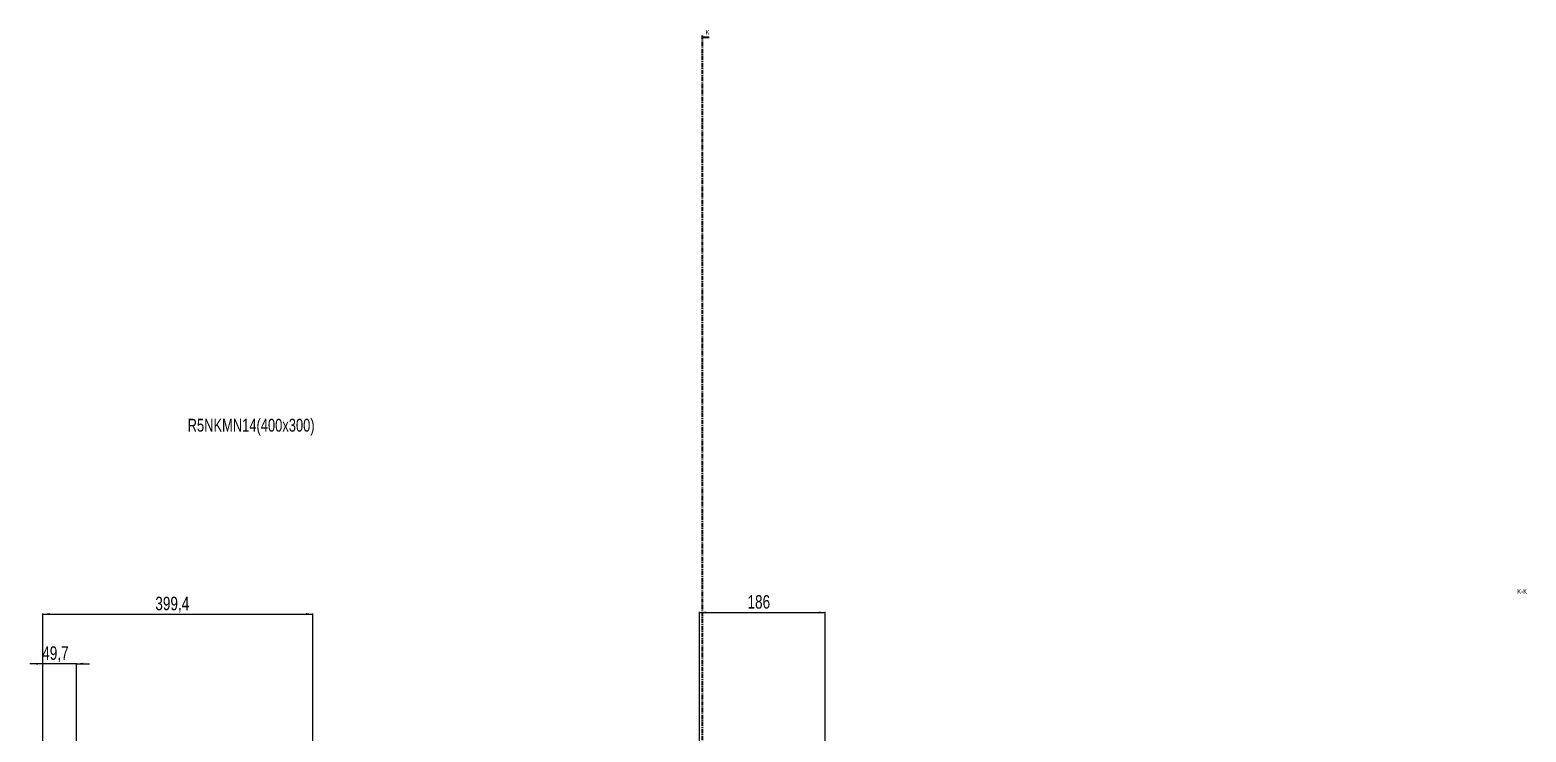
# Model space of a CAD drawing. Header units: millimetres. Extents: x -199 to 2453, y -1547 to 1507.
# Drawn here: x 45 to 2259, y 468 to 1507 of the extents above; entities that cross this region are included whole.
import ezdxf

# ---------------------------------------------------------------- set-up
doc = ezdxf.new("R2010")
doc.units = ezdxf.units.MM
doc.linetypes.add('CENTER', pattern=[10.16, 6.35, -1.27, 1.27, -1.27])
doc.layers.add('FORMAT', color=7, linetype='Continuous')
doc.styles.add('SLDTEXTSTYLE0', font='TXT', dxfattribs={"width": 0.75})
doc.dimstyles.new('SLDDIMSTYLE0', dxfattribs={"dimtxt": 20, "dimasz": 10, "dimexe": 0, "dimexo": 0.0625, "dimgap": 5, "dimtad": 2, "dimdec": 1, "dimrnd": 1e-09, "dimzin": 12, "dimdsep": 46, "dimtxsty": 'SLDTEXTSTYLE0', "dimsah": 1, "dimcen": 0.09, "dimadec": 0, "dimazin": 3, "dimtfac": 1, "dimtofl": 0, "dimtmove": 0, "dimatfit": 3, "dimfxl": 0, "dimfrac": 2, "dimtolj": 1, "dimtzin": 12, "dimarcsym": 0})
doc.dimstyles.new('SLDDIMSTYLE1', dxfattribs={"dimtxt": 20, "dimasz": 10, "dimexe": 0, "dimexo": 0.0625, "dimgap": 5, "dimtad": 2, "dimdec": 1, "dimrnd": 1e-09, "dimzin": 12, "dimdsep": 46, "dimtxsty": 'SLDTEXTSTYLE0', "dimsah": 1, "dimcen": 0.09, "dimadec": 0, "dimazin": 3, "dimtfac": 1, "dimtmove": 0, "dimatfit": 0, "dimfxl": 0, "dimfrac": 2, "dimtolj": 1, "dimtzin": 12, "dimarcsym": 0})

# ---------------------------------------------------------------- blocks, each defined once
blk = doc.blocks.new('_D_1')
at = {"layer": 'FORMAT'}
for p, q in [((64, 447.2), (64, 643.6)), ((64, 642.6), (463.4, 642.6)), ((463.4, 447.2), (463.4, 643.6))]:
    blk.add_line(p, q, dxfattribs=at)
for points in [[(64, 642.6), (74, 641.1), (74, 644.2)], [(463.4, 642.6), (453.4, 644.2), (453.4, 641.1)]]:
    blk.add_solid(points, dxfattribs=at)
at = {"layer": 'FORMAT', "insert": (230.4, 668.4), "char_height": 20, "attachment_point": 1, "style": 'SLDTEXTSTYLE0'}
blk.add_mtext('399,4', dxfattribs=at)
blk = doc.blocks.new('_D_2')
at = {"layer": 'FORMAT'}
for p, q in [((64, 569.2), (44.7, 569.2)), ((64, 447.2), (64, 570.2)), ((113.7, 569.2), (64, 569.2)), ((113.7, 447.2), (113.7, 570.2)), ((113.7, 569.2), (132.9, 569.2))]:
    blk.add_line(p, q, dxfattribs=at)
for points in [[(64, 569.2), (54, 570.7), (54, 567.7)], [(113.7, 569.2), (123.7, 567.7), (123.7, 570.7)]]:
    blk.add_solid(points, dxfattribs=at)
at = {"layer": 'FORMAT', "insert": (63, 595), "char_height": 20, "attachment_point": 1, "style": 'SLDTEXTSTYLE0'}
blk.add_mtext('49,7', dxfattribs=at)
blk = doc.blocks.new('_D_4')
at = {"layer": 'FORMAT'}
for p, q in [((1036, 447.2), (1036, 646)), ((1036, 645), (1222, 645)), ((1222, 447.2), (1222, 646))]:
    blk.add_line(p, q, dxfattribs=at)
for points in [[(1036, 645), (1046, 643.5), (1046, 646.5)], [(1222, 645), (1212, 646.5), (1212, 643.5)]]:
    blk.add_solid(points, dxfattribs=at)
at = {"layer": 'FORMAT', "insert": (1106.9, 670.8), "char_height": 20, "attachment_point": 1, "style": 'SLDTEXTSTYLE0'}
blk.add_mtext('186', dxfattribs=at)

msp = doc.modelspace()

# ---------------------------------------------------------------- linework, layer by layer
at = {"color": 7, "linetype": 'CENTER', "lineweight": 35}
msp.add_line((1039.75, 1499.09), (1039.75, -1103.67), dxfattribs=at)
at = {"color": 7, "linetype": 'Continuous', "lineweight": 35}
msp.add_line((1050.39, 1496.09), (1039.75, 1496.09), dxfattribs=at)
msp.add_solid([(1039.75, 1496.09), (1046.75, 1494.97), (1046.75, 1497.21)], dxfattribs=at)

# ---------------------------------------------------------------- texts
at = {"color": 7, "linetype": 'Continuous', "insert": (1044.93, 1507.14), "char_height": 7, "attachment_point": 1, "style": 'SLDTEXTSTYLE0'}
msp.add_mtext('K', dxfattribs=at)
at = {"layer": 'FORMAT', "style": 'SLDTEXTSTYLE0'}
for s, insert, char_height, attachment_point in [('R5NKMN14(400x300)', (278.18, 931.72), 19.05, 1), ('K-K', (2253.55, 679.8), 7, 2)]:
    msp.add_mtext(s, dxfattribs=dict(at, insert=insert, char_height=char_height, attachment_point=attachment_point))

# ---------------------------------------------------------------- dimensions: what is measured, and where the dimension line sits
at = {"layer": 'FORMAT'}
for base, p1, p2, picture, middle in [((463.38, 642.62), (63.98, 447.21), (463.38, 447.21), '_D_1', (263.68, 642.62)), ((1222.02, 645), (1036.02, 447.21), (1222.02, 447.21), '_D_4', (1129.02, 645))]:
    dim = msp.add_linear_dim(base=base, p1=p1, p2=p2, angle=0, dimstyle='SLDDIMSTYLE0', dxfattribs=at)
    dim.commit()
    dim.dimension.update_dxf_attribs({"geometry": picture, "text_midpoint": middle, "dimtype": 160})
dim = msp.add_linear_dim(base=(63.98, 569.21), p1=(113.68, 447.21), p2=(63.98, 447.21), dimstyle='SLDDIMSTYLE1', dxfattribs=at)
dim.commit()
dim.dimension.update_dxf_attribs({"geometry": '_D_2', "text_midpoint": (88.83, 569.21), "dimtype": 160})

doc.saveas('drawing.dxf')
